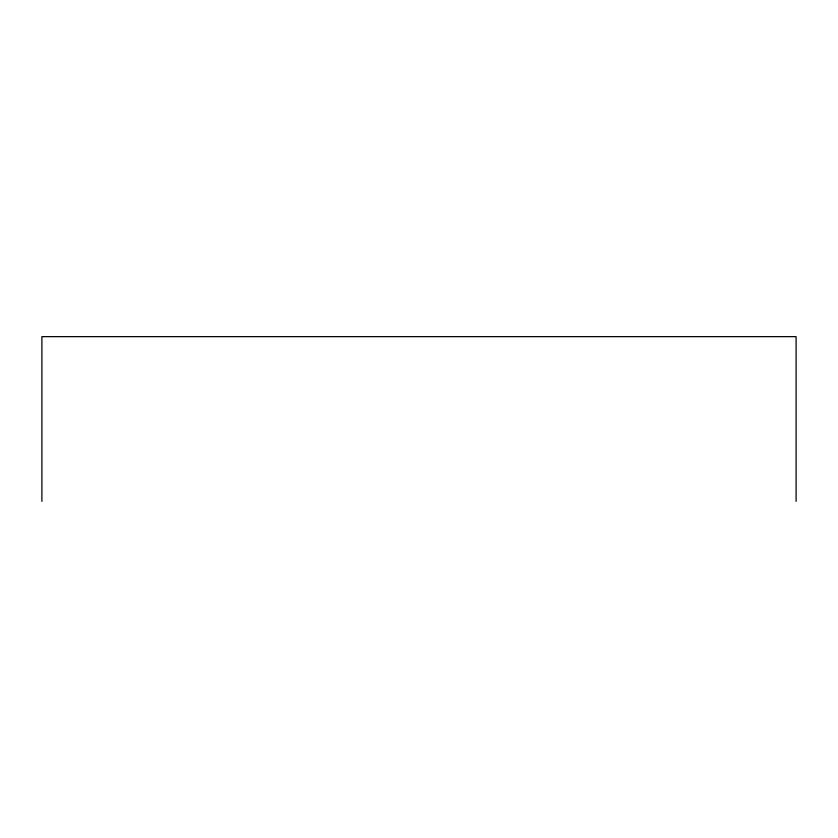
<?xml version="1.0" encoding="UTF-8"?>
<svg xmlns="http://www.w3.org/2000/svg" width="838" height="838" viewBox="0 0 838 838"><rect width="100%" height="100%" fill="white"/><g stroke="black" fill="none" stroke-linecap="round" stroke-linejoin="round"><path stroke-width="1.26" d="M796.1 501.354L796.1 336.646L41.9 336.646L41.9 501.354"/></g></svg>
